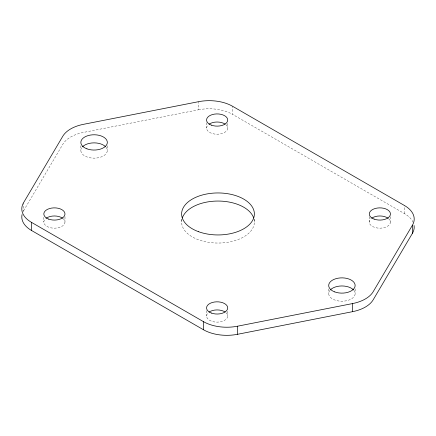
<?xml version="1.0" encoding="UTF-8"?>
<svg xmlns="http://www.w3.org/2000/svg" width="436" height="436" viewBox="0 0 436 436"><rect width="100%" height="100%" fill="white"/><g stroke="black" fill="none" stroke-linecap="round" stroke-linejoin="round"><path stroke-width="0.33" stroke-dasharray="2.18 1.64" d="M22.923 212.016A33.065 19.091 0 0 1 23.566 210.801L23.566 202.696M23.566 210.801L62.784 144.349A33.076 19.097 0 0 1 83.423 132.435L198.511 109.79L198.511 101.692M413.159 222.376A33.065 19.091 0 0 0 404.521 213.645L232.557 114.363L232.557 106.264M404.521 213.645L404.521 205.547M390.449 216.676L390.449 222.077M369.287 216.676L369.287 222.077M355.144 288.872L355.144 293.592M328.695 288.872L328.695 293.592M254.373 219.352L254.373 222.049M227.717 123.399L227.717 128.124M227.717 311.304L227.717 316.029M206.555 122.723L206.555 128.124M206.555 310.628L206.555 316.029M181.627 219.352L181.627 222.049M107.327 145.788L107.327 150.513M80.851 145.788L80.851 150.513M64.986 216.676L64.986 222.077M43.823 217.351L43.823 222.077M226.077 124.854A10.578 6.109 0 0 1 224.071 132.735A10.578 6.109 0 0 1 210.277 132.773A10.578 6.109 0 0 1 208.141 124.903M63.204 218.681A10.578 6.109 0 0 1 61.345 226.687A10.578 6.109 0 0 1 47.355 226.633A10.578 6.109 0 0 1 45.687 218.616M388.52 218.556A10.578 6.109 0 0 1 386.939 226.622A10.578 6.109 0 0 1 372.884 226.666A10.578 6.109 0 0 1 371.15 218.616M226.213 312.89A10.578 6.109 0 0 1 223.941 320.705A10.578 6.109 0 0 1 210.212 320.645A10.578 6.109 0 0 1 208.141 312.808M353.95 290.42A13.227 7.635 0 0 1 341.922 301.232A13.227 7.635 0 0 1 329.889 290.42M106.128 147.335A13.238 7.641 0 0 1 94.563 158.148A13.238 7.641 0 0 1 81.685 147.837M198.511 109.79A33.065 19.091 0 0 1 232.557 114.363M253.981 218.965A36.373 20.999 0 0 1 218 243.048A36.373 20.999 0 0 1 182.019 218.965"/><path stroke-width="0.65" d="M31.479 230.453L31.479 222.355A33.065 19.091 0 0 1 23.566 202.696L62.784 136.25A33.076 19.097 0 0 1 83.423 124.336L198.511 101.692A33.065 19.091 0 0 1 232.557 106.264L404.521 205.547A33.065 19.091 0 0 1 412.434 225.199L412.434 233.304L373.221 299.75A33.076 19.097 0 0 1 352.582 311.664L237.489 334.308A33.065 19.091 0 0 1 203.443 329.736L31.479 230.453A33.065 19.091 0 0 1 22.056 214.572M203.443 329.736L203.443 321.637L31.479 222.355M237.489 334.308L237.489 326.21L352.582 303.565A33.076 19.097 0 0 0 373.221 291.651L412.434 225.199M352.582 311.664L352.582 303.565M237.489 326.21A33.065 19.091 0 0 1 203.443 321.637M209.013 124.211A10.578 6.109 0 0 1 225.15 124.135M46.281 218.164A10.578 6.109 0 0 1 62.582 218.202M371.745 218.164A10.578 6.109 0 0 1 388.045 218.202M209.013 312.116A10.578 6.109 0 0 1 225.15 312.04M330.314 289.935A13.227 7.635 0 0 1 341.922 285.956A13.227 7.635 0 0 1 353.531 289.935M82.469 146.845A13.238 7.641 0 0 1 94.089 142.866A13.238 7.641 0 0 1 105.708 146.845M414.08 225.51A33.065 19.091 0 0 1 412.434 233.304M182.324 217.951A36.373 20.999 0 0 1 218 201.05A36.373 20.999 0 0 1 253.676 217.951M211.378 125.148A10.578 6.109 0 0 0 227.701 120.341A10.578 6.109 0 0 0 212.327 114.581A10.578 6.109 0 0 0 211.378 125.148M48.647 219.101A10.578 6.109 0 0 0 64.969 214.294A10.578 6.109 0 0 0 49.595 208.533A10.578 6.109 0 0 0 48.647 219.101M374.11 219.101A10.578 6.109 0 0 0 390.433 214.294A10.578 6.109 0 0 0 375.058 208.533A10.578 6.109 0 0 0 374.11 219.101M211.378 313.053A10.578 6.109 0 0 0 227.701 308.247A10.578 6.109 0 0 0 212.327 302.486A10.578 6.109 0 0 0 211.378 313.053M334.75 291.913A13.227 7.635 0 0 0 355.127 285.869A13.227 7.635 0 0 0 335.878 278.702A13.227 7.635 0 0 0 334.75 291.913M86.917 148.834A13.238 7.641 0 0 0 107.311 142.785A13.238 7.641 0 0 0 88.039 135.612A13.238 7.641 0 0 0 86.917 148.834M198.287 231.598A36.373 20.999 0 0 0 254.33 214.981A36.373 20.999 0 0 0 201.383 195.268A36.373 20.999 0 0 0 198.287 231.598"/></g></svg>
